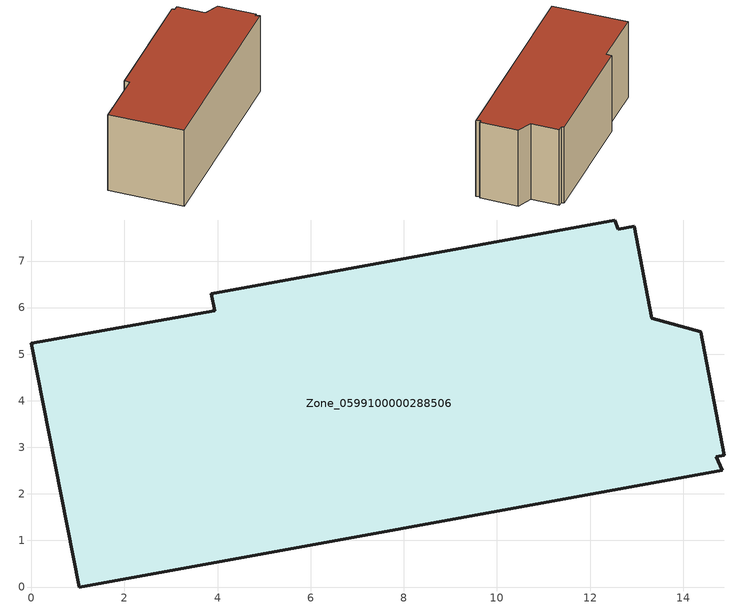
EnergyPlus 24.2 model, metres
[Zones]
Zone_0599100000288506
 floor ground (C_G): 13.32,5.77 14.38,5.48 14.88,2.83 14.71,2.8 14.84,2.5 1.03,0 0,5.23 3.94,5.93 3.87,6.3 12.53,7.88 12.61,7.68 12.95,7.75 z0
 wall outside (C_F): 1.03,0 14.84,2.5 14.71,2.8 14.88,2.83 14.38,5.48 13.32,5.77 12.95,7.75 12.61,7.68 12.53,7.88 3.87,6.3 3.94,5.93 0,5.23 1.03,0 z0:6.04
 roof outside (C_R): 12.61,7.68 12.53,7.88 3.87,6.3 3.94,5.93 0,5.23 1.03,0 14.84,2.5 14.71,2.8 14.88,2.83 14.38,5.48 13.32,5.77 12.95,7.75 z6.04
[BUILDING]
Pand.0599100000288506: North Axis=0; Terrain=City; Loads Convergence Tolerance Value=0.04; Temperature Convergence Tolerance Value=0.4; Solar Distribution=FullExterior; Maximum Number of Warmup Days=25; Minimum Number of Warmup Days=1
[Site:Location]
Rotterdam.The.Hague.AP_ZH_NLD Design_Conditions: Latitude=51.96; Longitude=4.45; Time Zone=1; Elevation=-4.5
[SITE:GROUNDTEMPERATURE:BUILDINGSURFACE]
18, 18, 18, 18, 18, 18, 18, 18, 18, 18, 18, 18
[MATERIAL] Thermal Absorptance=0.9; Solar Absorptance=0.7; Visible Absorptance=0.7
Name | Roughness | Thickness | Conductivity | Density | Specific Heat
G.TC.1946 | MediumSmooth | 0.15 | 1 | 540 | 1210
F.TC.1946 | Rough | 0.3 | 0.857143 | 1920 | 840
R.TC.1946 | MediumRough | 0.2 | 0.909091 | 1500 | 1000
[CONSTRUCTION]
C_G: G.TC.1946
C_F: F.TC.1946
C_R: R.TC.1946
[ZONE]
Zone_0599100000288506: Type=1; Multiplier=1; Ceiling Height=Autocalculate; Volume=Autocalculate; Floor Area=autocalculate; Part of Total Floor Area=Yes
[ZONEINFILTRATION:DESIGNFLOWRATE]
Infil_Zone_0599100000288506: Zone or ZoneList or Space or SpaceList=Zone_0599100000288506; Schedule=AlwaysOn; Design Flow Rate Calculation Method=Flow/Area; Flow Rate per Floor Area=0.003; Constant Term Coefficient=1; Temperature Term Coefficient=0; Velocity Term Coefficient=0; Velocity Squared Term Coefficient=0
[HVACTEMPLATE:ZONE:IDEALLOADSAIRSYSTEM]
Zone_0599100000288506: Maximum Heating Supply Air Temperature=50; Minimum Cooling Supply Air Temperature=13; Maximum Heating Supply Air Humidity Ratio=0.0156; Minimum Cooling Supply Air Humidity Ratio=0.0077; Heating Limit=NoLimit; Cooling Limit=NoLimit; Dehumidification Control Type=ConstantSensibleHeatRatio; Cooling Sensible Heat Ratio=0.7; Dehumidification Setpoint=60; Humidification Control Type=None; Humidification Setpoint=30; Outdoor Air Method=None; Outdoor Air Flow Rate per Person=0.00944; Outdoor Air Flow Rate per Zone Floor Area=0; Outdoor Air Flow Rate per Zone=0; Demand Controlled Ventilation Type=None; Outdoor Air Economizer Type=NoEconomizer; Heat Recovery Type=None; Sensible Heat Recovery Effectiveness=0.7; Latent Heat Recovery Effectiveness=0.65
[ZONECONTROL:THERMOSTAT]
ThermostatControl_Zone_0599100000288506: Zone or ZoneList=Zone_0599100000288506; Control Type Schedule=DualSetpointControlType; Control 1=Thermostat_Zone_0599100000288506; Temperature Difference Between Cutout And Setpoint=0
[THERMOSTATSETPOINT:DUALSETPOINT]
Thermostat_Zone_0599100000288506: Heating Setpoint Temperature Schedule=HeatingSetpoint_Zone_0599100000288506; Cooling Setpoint Temperature Schedule=CoolingSetpoint_Zone_0599100000288506
[SCHEDULE:COMPACT]
HeatingSetpoint_Zone_0599100000288506: Through: 12/31, For: AllDays, Until: 24:00, 21
CoolingSetpoint_Zone_0599100000288506: Through: 12/31, For: AllDays, Until: 24:00, 24
DualSetpointControlType: Through: 12/31, For: AllDays, Until: 24:00, 4
AlwaysOn: Through: 12/31, For: AllDays, Until: 24:00, 1
